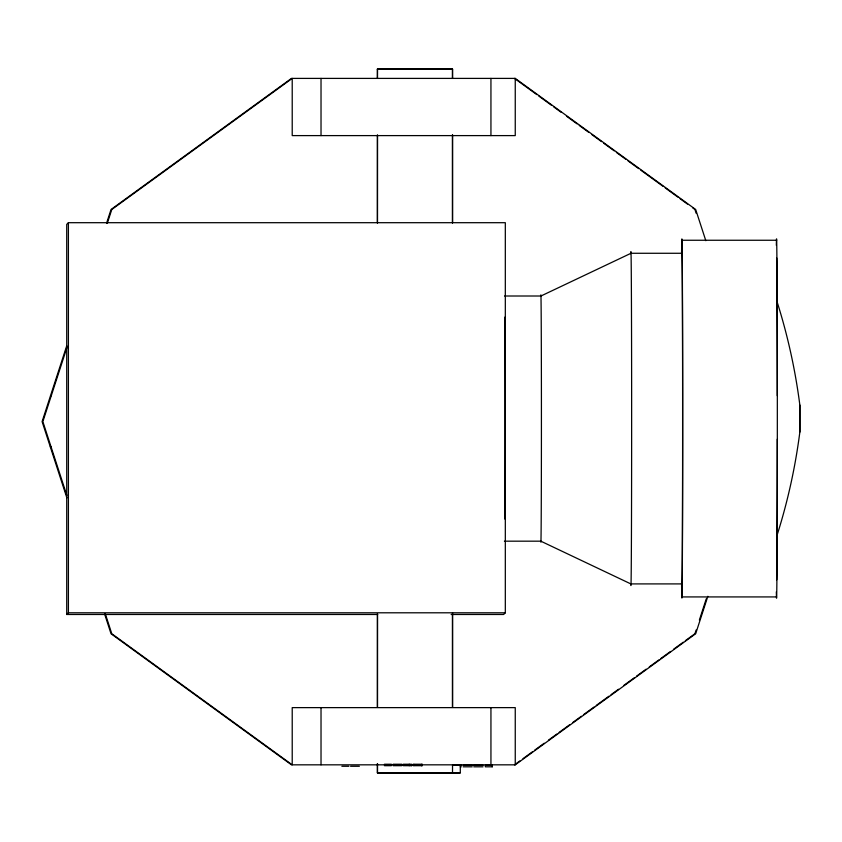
<?xml version="1.0" encoding="UTF-8"?>
<svg xmlns="http://www.w3.org/2000/svg" width="842" height="842" viewBox="0 0 842 842"><rect width="100%" height="100%" fill="white"/><g stroke="black" fill="none" stroke-linecap="round" stroke-linejoin="round"><path stroke-width="1.26" d="M776.819 536.007C787.617 502.158 795.311 467.321 799.847 432.083L799.847 405.065C795.301 369.764 787.617 334.874 776.808 300.952M66.75 345.746L42.1 421.61L66.886 497.896M106.555 223.246L111.018 209.5L291.458 78.401L515.251 78.401L695.681 209.5L705.817 240.696M67.107 346.999L42.858 421.61L66.834 495.401M107.313 223.246L111.786 209.5L292.216 78.401L292.216 135.604L515.251 135.604L515.251 78.401M696.134 629.995L694.924 633.731L685.367 640.667M699.376 620.038L706.249 598.872M707.848 596.304L695.681 633.731L515.251 764.831L291.458 764.831L111.018 633.731L104.545 613.797M799.847 405.065L799.847 432.083M451.154 614.481L503.632 614.481L505.316 612.797L505.316 222.698L68.402 222.698L66.718 224.382L66.728 614.481L377.679 614.481M66.728 614.481L68.412 612.797L505.316 612.797M514.483 764.831L519.798 760.968M522.977 758.663L532.533 751.717M534.649 750.18L544.206 743.233M548.447 740.15L556.941 733.982M559.067 732.435L569.676 724.73M572.865 722.415L581.359 716.247M583.474 714.7L594.094 706.996M596.21 705.449L608.945 696.197M611.071 694.65L618.502 689.251M623.806 685.399L634.426 677.684M636.541 676.147L646.098 669.201M649.287 666.896L658.833 659.949M660.959 658.412L670.506 651.466M673.695 649.15L683.251 642.214M400.634 69.055L377.458 69.118L377.416 78.348M429.62 69.055L452.533 69.118L377.416 69.139L452.533 69.118L452.533 78.306M400.645 772.798L377.427 772.882L377.427 763.673M452.501 765.104L460.3 764.82L460.3 772.861L377.427 772.882L452.501 772.882L452.543 765.104M452.501 772.882L460.258 772.861M681.988 240.254L776.65 240.254M681.978 253.274L631.005 253.274L540.953 296.005L504.537 296.005M50.509 395.751L51.267 395.751M50.288 446.807L51.046 446.807M504.411 541.174L540.817 541.174L630.826 583.906L681.799 583.906A166.59 0.716 -90 0 0 682.609 439.166L682.609 395.687A166.59 0.716 -90 0 0 681.788 253.579M681.799 596.925L776.461 596.925M384.415 764.241L391.414 764.241M393.119 764.241L401.855 764.241M413.748 764.241L422.189 764.241L422.179 765.683L413.738 765.683L413.738 764.241L413.748 765.683M454.059 765.315L461.342 765.315M463.121 765.315L472.225 765.315M473.741 765.315L483.013 765.315M492.265 765.315L485.318 765.315L485.318 766.809L492.265 766.809M384.415 765.683L391.414 765.683M393.119 765.683L401.855 765.683M341.873 766.273L348.883 766.273M350.588 766.273L359.355 766.273M460.279 766.809L461.342 766.809M463.121 766.809L472.225 766.809M473.741 766.809L483.013 766.809M429.62 772.798L452.543 772.861M514.483 78.401L536.775 94.599M538.901 96.135L551.636 105.397M553.762 106.934L561.182 112.333M566.498 116.185L577.107 123.9M579.233 125.447L588.779 132.383M591.968 134.699L601.525 141.635M603.64 143.182L614.26 150.886M616.376 152.434L625.932 159.37M628.058 160.917L638.668 168.632M640.794 170.168L663.086 186.366M665.201 187.903L677.936 197.165M680.062 198.701L687.493 204.101M692.798 207.953L694.924 209.5L696.134 213.236M105.303 613.797L111.786 633.731L292.216 764.831L292.216 707.627L515.251 707.627L515.251 764.831M492.212 765.315L492.223 766.809M490.939 78.401L490.939 135.604M490.939 707.627L490.939 764.831M452.533 134.773L452.533 222.762M452.543 612.776L452.543 707.322M452.491 69.139L452.491 78.348M452.491 134.92L452.491 223.067M452.501 613.807L452.501 707.217M411.959 764.241L411.948 765.683L403.276 765.683L403.276 764.241L411.201 764.241L411.201 765.683M409.244 764.241L409.244 765.683M377.458 69.118L377.458 78.327M377.469 763.652L377.469 772.861M321.023 78.401L321.023 135.604M321.023 707.627L321.023 764.831M68.402 222.698L68.412 612.797M776.745 257.999A166.59 0.716 -90 0 1 777.271 395.687M777.271 439.166A166.59 0.716 -90 0 1 776.734 579.833M540.806 296.226A123.532 0.537 -90 0 1 541.417 401.602L541.417 433.851A123.532 0.537 -90 0 1 540.817 541.174M630.816 253.579A166.59 0.716 -90 0 1 631.637 395.687L631.637 439.166A166.59 0.716 -90 0 1 630.826 583.906M681.588 253.042A179.714 0.779 -90 0 1 682.662 393.877L682.662 440.787A179.714 0.779 -90 0 1 681.578 583.074M776.345 245.338A179.714 0.779 -90 0 1 777.324 393.877L777.324 440.787A179.714 0.779 -90 0 1 776.345 591.821M504.779 317.16A123.532 0.537 -90 0 1 505 401.602L505 433.851A123.532 0.537 -90 0 1 504.79 519.019M421.853 765.683L421.853 764.241L421.758 765.683M377.458 223.025L377.458 134.888L377.416 223.046M377.469 707.091L377.469 613.692L377.427 707.112"/></g></svg>
